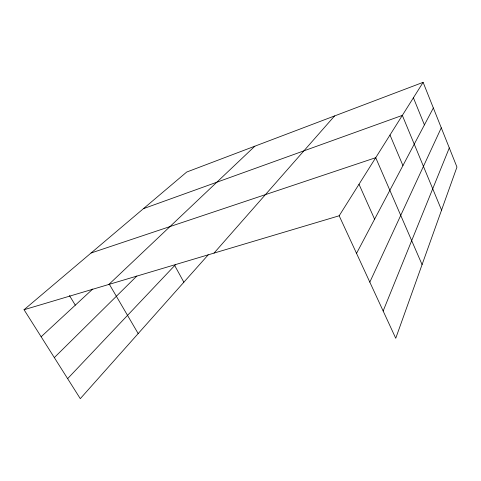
<?xml version="1.0" encoding="UTF-8"?>
<svg xmlns="http://www.w3.org/2000/svg" width="481" height="481" viewBox="0 0 481 481"><rect width="100%" height="100%" fill="white"/><g stroke="black" fill="none" stroke-linecap="round" stroke-linejoin="round"><path stroke-width="0.72" d="M383.147 311.003L449.296 147.914M369.823 282.143L441.275 127.82M356.535 253.367L433.357 107.972M339.177 215.783L423.124 82.341L456.95 167.075L395.743 338.269L339.177 215.783L24.05 309.734L80.291 398.659L208.213 254.834M214.039 253.09L334.59 115.933M67.635 378.643L175.733 264.448M54.323 357.599L136.863 276.01M108.874 284.445L254.882 146.176M41.138 336.754L92.767 289.009M24.05 309.734L186.706 172.042L423.124 82.341M143.464 208.652L402.332 115.386L441.558 210.125M91.065 253.006L375.715 157.696L422.077 264.61M69.462 295.55L75.301 305.164M109.373 284.319L138.179 333.58M174.705 265.536L183.862 282.215M359.006 184.259L374.597 219.186M389.995 134.999L402.928 165.566M413.407 97.781L424.416 124.892"/></g></svg>
